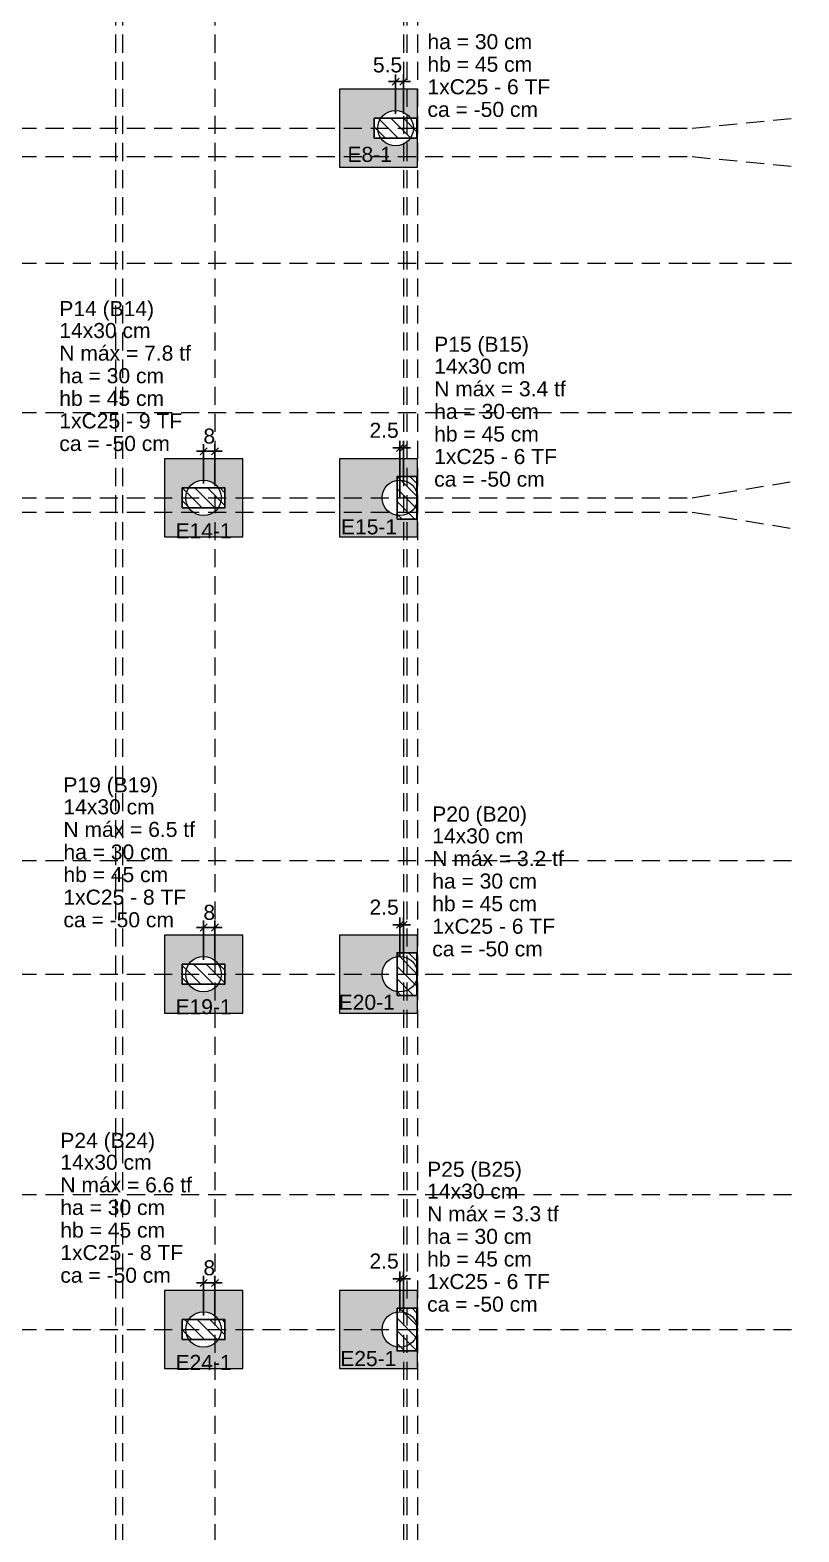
# Model space of a CAD drawing. Header units: millimetres. Extents: x -34 to 951, y -76 to 463.
# Drawn here: x -1.52 to 9.29, y 2.28 to 23.4 of the extents above; entities that cross this region are included whole.
import ezdxf

# ---------------------------------------------------------------- set-up
doc = ezdxf.new("R2010")
doc.units = ezdxf.units.MM
doc.header["$MEASUREMENT"] = 0
doc.linetypes.add('DASHED', pattern=[1.905, 1.27, -0.635])
doc.linetypes.add('NULL', pattern=[0])
for name, color, linetype, lineweight in [('LC-Cotas', 7, 'Continuous', 5), ('LC-Eixos', 7, 'DASHED', 5), ('LC-Estacas dos blocos', 252, 'Continuous', 5), ('LC-Hachuras dos blocos', 43, 'Continuous', 5), ('LC-Hachuras dos pilares', 9, 'Continuous', 5), ('LC-Seção das fundações', 7, 'Continuous', 5), ('LC-Seção dos pilares', 4, 'Continuous', 30), ('LC-Textos', 7, 'Continuous', 20)]:
    doc.layers.add(name, color=color, linetype=linetype, lineweight=lineweight)
doc.styles.add('Arial', font='arial.ttf')
doc.dimstyles.new('UM_50.000000', dxfattribs={"dimtxt": 0.18, "dimasz": 0.1, "dimexe": 0.1, "dimexo": 0.2, "dimgap": 0, "dimtad": 1, "dimtih": 1, "dimtoh": 1, "dimdec": 1, "dimlfac": 50, "dimzin": 0, "dimdsep": 46, "dimtxsty": 'Standard', "dimcen": 0.09, "dimdle": 0.1, "dimadec": 1, "dimazin": 2, "dimtfac": 1, "dimtdec": 4, "dimtofl": 0, "dimtmove": 0, "dimatfit": 3, "dimfxl": 1, "dimtolj": 1, "dimarcsym": 0})
pattern_1 = [(135, (-26.0734, -53.92581), (-0.08838835, -0.08838835), [])]

# ---------------------------------------------------------------- blocks, each defined once
blk = doc.blocks.new('_Oblique')
at = {"color": 0, "linetype": 'ByBlock', "lineweight": -2}
blk.add_line((-0.5, -0.5), (0.5, 0.5), dxfattribs=at)
blk = doc.blocks.new('*D38')
at = {"layer": 'Defpoints', "color": 0, "transparency": 16777216}
for p in [(1.077, 17.48), (0.917, 16.824), (1.077, 16.824)]:
    blk.add_point(p, dxfattribs=at)
at = {"layer": 'LC-Cotas', "color": 0, "lineweight": -2, "transparency": 16777216}
for p, q in [((0.917, 17.024), (0.917, 17.58)), ((1.077, 17.024), (1.077, 17.58)), ((0.817, 17.48), (1.177, 17.48))]:
    blk.add_line(p, q, dxfattribs=at)
at = {"layer": 'LC-Cotas', "color": 0, "lineweight": -2, "transparency": 16777216, "xscale": 0.1, "yscale": 0.1, "zscale": 0.1, "rotation": 180}
blk.add_blockref('_Oblique', (0.917, 17.48), dxfattribs=at)
at = {"layer": 'LC-Cotas', "color": 0, "lineweight": -2, "transparency": 16777216, "xscale": 0.1, "yscale": 0.1, "zscale": 0.1}
blk.add_blockref('_Oblique', (1.077, 17.48), dxfattribs=at)
at = {"layer": 'LC-Cotas', "color": 7, "transparency": 16777216, "insert": (0.997, 17.692), "char_height": 0.2118, "attachment_point": 5, "rotation": 0.0057, "style": 'Arial'}
blk.add_mtext('\\A1;8', dxfattribs=at)
blk = doc.blocks.new('*D40')
at = {"layer": 'Defpoints', "color": 0, "transparency": 16777216}
for p in [(1.077, 10.78), (0.917, 10.124), (1.077, 10.124)]:
    blk.add_point(p, dxfattribs=at)
at = {"layer": 'LC-Cotas', "color": 0, "lineweight": -2, "transparency": 16777216}
for p, q in [((0.817, 10.78), (1.177, 10.78)), ((0.917, 10.324), (0.917, 10.88)), ((1.077, 10.324), (1.077, 10.88))]:
    blk.add_line(p, q, dxfattribs=at)
at = {"layer": 'LC-Cotas', "color": 0, "lineweight": -2, "transparency": 16777216, "xscale": 0.1, "yscale": 0.1, "zscale": 0.1, "rotation": 180}
blk.add_blockref('_Oblique', (0.917, 10.78), dxfattribs=at)
at = {"layer": 'LC-Cotas', "color": 0, "lineweight": -2, "transparency": 16777216, "xscale": 0.1, "yscale": 0.1, "zscale": 0.1}
blk.add_blockref('_Oblique', (1.077, 10.78), dxfattribs=at)
at = {"layer": 'LC-Cotas', "color": 7, "transparency": 16777216, "insert": (0.997, 10.992), "char_height": 0.2118, "attachment_point": 5, "rotation": 0.0057, "style": 'Arial'}
blk.add_mtext('\\A1;8', dxfattribs=at)
blk = doc.blocks.new('*D42')
at = {"layer": 'Defpoints', "color": 0, "transparency": 16777216}
for p in [(1.077, 5.78), (0.917, 5.124), (1.077, 5.124)]:
    blk.add_point(p, dxfattribs=at)
at = {"layer": 'LC-Cotas', "color": 0, "lineweight": -2, "transparency": 16777216}
for p, q in [((0.817, 5.78), (1.177, 5.78)), ((0.917, 5.324), (0.917, 5.88)), ((1.077, 5.324), (1.077, 5.88))]:
    blk.add_line(p, q, dxfattribs=at)
at = {"layer": 'LC-Cotas', "color": 0, "lineweight": -2, "transparency": 16777216, "xscale": 0.1, "yscale": 0.1, "zscale": 0.1, "rotation": 180}
blk.add_blockref('_Oblique', (0.917, 5.78), dxfattribs=at)
at = {"layer": 'LC-Cotas', "color": 0, "lineweight": -2, "transparency": 16777216, "xscale": 0.1, "yscale": 0.1, "zscale": 0.1}
blk.add_blockref('_Oblique', (1.077, 5.78), dxfattribs=at)
at = {"layer": 'LC-Cotas', "color": 7, "transparency": 16777216, "insert": (0.997, 5.992), "char_height": 0.2118, "attachment_point": 5, "rotation": 0.0057, "style": 'Arial'}
blk.add_mtext('\\A1;8', dxfattribs=at)
blk = doc.blocks.new('*D63')
at = {"layer": 'Defpoints', "color": 0, "transparency": 16777216}
for p in [(3.727, 22.68), (3.617, 22.024), (3.727, 22.024)]:
    blk.add_point(p, dxfattribs=at)
at = {"layer": 'LC-Cotas', "color": 0, "lineweight": -2, "transparency": 16777216}
for p, q in [((3.517, 22.68), (3.827, 22.68)), ((3.617, 22.224), (3.617, 22.78)), ((3.727, 22.224), (3.727, 22.78))]:
    blk.add_line(p, q, dxfattribs=at)
at = {"layer": 'LC-Cotas', "color": 0, "lineweight": -2, "transparency": 16777216, "xscale": 0.1, "yscale": 0.1, "zscale": 0.1, "rotation": 180}
blk.add_blockref('_Oblique', (3.617, 22.68), dxfattribs=at)
at = {"layer": 'LC-Cotas', "color": 0, "lineweight": -2, "transparency": 16777216, "xscale": 0.1, "yscale": 0.1, "zscale": 0.1}
blk.add_blockref('_Oblique', (3.727, 22.68), dxfattribs=at)
at = {"layer": 'LC-Cotas', "color": 7, "transparency": 16777216, "insert": (3.503, 22.913), "char_height": 0.2118, "attachment_point": 5, "rotation": 0.0057, "style": 'Arial'}
blk.add_mtext('\\A1;5.5', dxfattribs=at)
blk = doc.blocks.new('*D179')
at = {"layer": 'Defpoints', "color": 0, "transparency": 16777216}
for p in [(3.727, 17.528), (3.677, 16.872), (3.727, 16.872)]:
    blk.add_point(p, dxfattribs=at)
at = {"layer": 'LC-Cotas', "color": 0, "lineweight": -2, "transparency": 16777216}
for p, q in [((3.677, 17.072), (3.677, 17.628)), ((3.727, 17.072), (3.727, 17.628)), ((3.577, 17.528), (3.827, 17.528))]:
    blk.add_line(p, q, dxfattribs=at)
at = {"layer": 'LC-Cotas', "color": 0, "lineweight": -2, "transparency": 16777216, "xscale": 0.1, "yscale": 0.1, "zscale": 0.1, "rotation": 180}
blk.add_blockref('_Oblique', (3.677, 17.528), dxfattribs=at)
at = {"layer": 'LC-Cotas', "color": 0, "lineweight": -2, "transparency": 16777216, "xscale": 0.1, "yscale": 0.1, "zscale": 0.1}
blk.add_blockref('_Oblique', (3.727, 17.528), dxfattribs=at)
at = {"layer": 'LC-Cotas', "color": 7, "transparency": 16777216, "insert": (3.455, 17.773), "char_height": 0.2118, "attachment_point": 5, "rotation": 0.0057, "style": 'Arial'}
blk.add_mtext('\\A1;2.5', dxfattribs=at)
blk = doc.blocks.new('*D180')
at = {"layer": 'Defpoints', "color": 0, "transparency": 16777216}
for p in [(3.727, 10.819), (3.677, 10.163), (3.727, 10.163)]:
    blk.add_point(p, dxfattribs=at)
at = {"layer": 'LC-Cotas', "color": 0, "lineweight": -2, "transparency": 16777216}
for p, q in [((3.577, 10.819), (3.827, 10.819)), ((3.677, 10.363), (3.677, 10.919)), ((3.727, 10.363), (3.727, 10.919))]:
    blk.add_line(p, q, dxfattribs=at)
at = {"layer": 'LC-Cotas', "color": 0, "lineweight": -2, "transparency": 16777216, "xscale": 0.1, "yscale": 0.1, "zscale": 0.1, "rotation": 180}
blk.add_blockref('_Oblique', (3.677, 10.819), dxfattribs=at)
at = {"layer": 'LC-Cotas', "color": 0, "lineweight": -2, "transparency": 16777216, "xscale": 0.1, "yscale": 0.1, "zscale": 0.1}
blk.add_blockref('_Oblique', (3.727, 10.819), dxfattribs=at)
at = {"layer": 'LC-Cotas', "color": 7, "transparency": 16777216, "insert": (3.455, 11.065), "char_height": 0.2118, "attachment_point": 5, "rotation": 0.0057, "style": 'Arial'}
blk.add_mtext('\\A1;2.5', dxfattribs=at)
blk = doc.blocks.new('*D181')
at = {"layer": 'Defpoints', "color": 0, "transparency": 16777216}
for p in [(3.727, 5.84), (3.677, 5.184), (3.727, 5.184)]:
    blk.add_point(p, dxfattribs=at)
at = {"layer": 'LC-Cotas', "color": 0, "lineweight": -2, "transparency": 16777216}
for p, q in [((3.677, 5.384), (3.677, 5.94)), ((3.727, 5.384), (3.727, 5.94)), ((3.577, 5.84), (3.827, 5.84))]:
    blk.add_line(p, q, dxfattribs=at)
at = {"layer": 'LC-Cotas', "color": 0, "lineweight": -2, "transparency": 16777216, "xscale": 0.1, "yscale": 0.1, "zscale": 0.1, "rotation": 180}
blk.add_blockref('_Oblique', (3.677, 5.84), dxfattribs=at)
at = {"layer": 'LC-Cotas', "color": 0, "lineweight": -2, "transparency": 16777216, "xscale": 0.1, "yscale": 0.1, "zscale": 0.1}
blk.add_blockref('_Oblique', (3.727, 5.84), dxfattribs=at)
at = {"layer": 'LC-Cotas', "color": 7, "transparency": 16777216, "insert": (3.455, 6.086), "char_height": 0.2118, "attachment_point": 5, "rotation": 0.0057, "style": 'Arial'}
blk.add_mtext('\\A1;2.5', dxfattribs=at)

msp = doc.modelspace()

# ---------------------------------------------------------------- hatches: boundary and pattern name
h = msp.add_hatch(color=43)
h.dxf.hatch_style = 1
h.paths.add_polyline_path([(3.7266, 22.2487), (3.7266, 22.5742), (2.8266, 22.5742), (2.8266, 22.0242), (3.3166, 22.0242), (3.3166, 22.1642), (3.4095, 22.1642, -0.3741238)])
h.paths.add_polyline_path([(3.9266, 22.5742), (3.7766, 22.5742), (3.7766, 22.2163, -0.070595), (3.8237, 22.1642), (3.9166, 22.1642), (3.9166, 22.0242), (3.9266, 22.0242)])
h.paths.add_polyline_path([(3.7766, 22.5742), (3.7266, 22.5742), (3.7266, 22.2487, -0.059796), (3.7766, 22.2163)])
h.paths.add_polyline_path([(3.4095, 21.8842), (3.3166, 21.8842), (3.3166, 22.0242), (2.8266, 22.0242), (2.8266, 21.6242), (3.7266, 21.6242), (3.7266, 21.7997, -0.3741238)])
h.paths.add_polyline_path([(3.7266, 21.6242), (2.8266, 21.6242), (2.8266, 21.4742), (3.7266, 21.4742)])
h.paths.add_polyline_path([(3.9266, 22.0242), (3.9166, 22.0242), (3.9166, 21.8842), (3.8237, 21.8842, -0.070595), (3.7766, 21.8321), (3.7766, 21.6242), (3.9266, 21.6242)])
h.paths.add_polyline_path([(3.7766, 21.8321, -0.059796), (3.7266, 21.7997), (3.7266, 21.6242), (3.7766, 21.6242)])
h.paths.add_polyline_path([(3.9266, 21.6242), (3.7766, 21.6242), (3.7766, 21.4742), (3.9266, 21.4742)])
h.paths.add_polyline_path([(3.7766, 21.6242), (3.7266, 21.6242), (3.7266, 21.4742), (3.7766, 21.4742)])
h = msp.add_hatch(color=43)
h.dxf.hatch_style = 1
h.paths.add_polyline_path([(3.7266, 17.3742), (2.8266, 17.3742), (2.8266, 16.8242), (3.4266, 16.8242, -0.3678942), (3.6366, 17.071), (3.6366, 17.1242), (3.7266, 17.1242)])
h.paths.add_polyline_path([(3.9266, 17.3742), (3.7766, 17.3742), (3.7766, 17.1242), (3.9166, 17.1242), (3.9166, 16.8942, -0.0710678), (3.9266, 16.8242)])
h.paths.add_polyline_path([(3.7766, 17.3742), (3.7266, 17.3742), (3.7266, 17.1242), (3.7766, 17.1242)])
h.paths.add_polyline_path([(3.4266, 16.8242), (2.8266, 16.8242), (2.8266, 16.6242), (3.5266, 16.6242, -0.236068)])
h.paths.add_polyline_path([(3.7266, 16.5242), (3.6366, 16.5242), (3.6366, 16.5774, -0.1212922), (3.5266, 16.6242), (2.8266, 16.6242), (2.8266, 16.2742), (3.7266, 16.2742)])
h.paths.add_polyline_path([(3.7766, 16.5242), (3.7266, 16.5242), (3.7266, 16.2742), (3.7766, 16.2742)])
h.paths.add_polyline_path([(3.9266, 16.6242), (3.9166, 16.6242), (3.9166, 16.5242), (3.7766, 16.5242), (3.7766, 16.2742), (3.9266, 16.2742)])
h = msp.add_hatch(color=43)
h.dxf.hatch_style = 1
h.paths.add_polyline_path([(3.7266, 9.8242), (3.6366, 9.8242), (3.6366, 9.8774, -0.3678942), (3.4266, 10.1242), (2.8266, 10.1242), (2.8266, 9.5742), (3.7266, 9.5742)])
h.paths.add_polyline_path([(3.6366, 10.4242), (3.7266, 10.4242), (3.7266, 10.6742), (2.8266, 10.6742), (2.8266, 10.1242), (3.4266, 10.1242, -0.3678942), (3.6366, 10.371)])
h.paths.add_polyline_path([(3.9266, 10.1242, -0.0710678), (3.9166, 10.0542), (3.9166, 9.8242), (3.7766, 9.8242), (3.7766, 9.5742), (3.9266, 9.5742)])
h.paths.add_polyline_path([(3.7766, 9.8242), (3.7266, 9.8242), (3.7266, 9.5742), (3.7766, 9.5742)])
h.paths.add_polyline_path([(3.9266, 10.6742), (3.7766, 10.6742), (3.7766, 10.4242), (3.9166, 10.4242), (3.9166, 10.1942, -0.0710678), (3.9266, 10.1242)])
h.paths.add_polyline_path([(3.7766, 10.6742), (3.7266, 10.6742), (3.7266, 10.4242), (3.7766, 10.4242)])
h = msp.add_hatch(color=43)
h.dxf.hatch_style = 1
h.paths.add_polyline_path([(3.7266, 4.8242), (3.6366, 4.8242), (3.6366, 4.8774, -0.3678942), (3.4266, 5.1242), (2.8266, 5.1242), (2.8266, 4.5742), (3.7266, 4.5742)])
h.paths.add_polyline_path([(3.6366, 5.4242), (3.7266, 5.4242), (3.7266, 5.6742), (2.8266, 5.6742), (2.8266, 5.1242), (3.4266, 5.1242, -0.3678942), (3.6366, 5.371)])
h.paths.add_polyline_path([(3.9266, 5.6742), (3.7766, 5.6742), (3.7766, 5.4242), (3.9166, 5.4242), (3.9166, 5.1942, -0.0710678), (3.9266, 5.1242)])
h.paths.add_polyline_path([(3.7766, 5.6742), (3.7266, 5.6742), (3.7266, 5.4242), (3.7766, 5.4242)])
h.paths.add_polyline_path([(3.7766, 4.8242), (3.7266, 4.8242), (3.7266, 4.5742), (3.7766, 4.5742)])
h.paths.add_polyline_path([(3.9266, 5.1242, -0.0710678), (3.9166, 5.0542), (3.9166, 4.8242), (3.7766, 4.8242), (3.7766, 4.5742), (3.9266, 4.5742)])
at = {"layer": 'LC-Hachuras dos blocos', "linetype": 'Continuous', "ltscale": 0.2}
h = msp.add_hatch(color=43, dxfattribs=at)
h.paths.add_polyline_path([(0.3666, 17.3742), (0.3666, 16.2742), (1.4666, 16.2742), (1.4666, 17.3742), (0.3666, 17.3742)])
h.paths.add_polyline_path([(0.9813, 16.5827), (1.0416, 16.6077), (1.0934, 16.6474), (1.1216, 16.6842), (1.2166, 16.6842), (1.2166, 16.9642), (1.1216, 16.9642), (1.0934, 17.001), (1.0416, 17.0407), (0.9813, 17.0657), (0.9166, 17.0742), (0.8519, 17.0657), (0.7916, 17.0407), (0.7398, 17.001), (0.7116, 16.9642), (0.6166, 16.9642), (0.6166, 16.6842), (0.7116, 16.6842), (0.7398, 16.6474), (0.7916, 16.6077), (0.8519, 16.5827), (0.9166, 16.5742), (0.9813, 16.5827)], flags=0)
h = msp.add_hatch(color=43, dxfattribs=at)
h.paths.add_polyline_path([(1.4666, 10.6742), (0.3666, 10.6742), (0.3666, 9.5742), (1.4666, 9.5742), (1.4666, 10.6742)])
h.paths.add_polyline_path([(0.9813, 9.8827), (1.0416, 9.9077), (1.0934, 9.9474), (1.1216, 9.9842), (1.2166, 9.9842), (1.2166, 10.2642), (1.1216, 10.2642), (1.0934, 10.301), (1.0416, 10.3407), (0.9813, 10.3657), (0.9166, 10.3742), (0.8519, 10.3657), (0.7916, 10.3407), (0.7398, 10.301), (0.7116, 10.2642), (0.6166, 10.2642), (0.6166, 9.9842), (0.7116, 9.9842), (0.7398, 9.9474), (0.7916, 9.9077), (0.8519, 9.8827), (0.9166, 9.8742), (0.9813, 9.8827)], flags=0)
h = msp.add_hatch(color=43, dxfattribs=at)
h.paths.add_polyline_path([(1.4666, 5.6742), (0.3666, 5.6742), (0.3666, 4.5742), (1.4666, 4.5742), (1.4666, 5.6742)])
h.paths.add_polyline_path([(0.9813, 4.8827), (1.0416, 4.9077), (1.0934, 4.9474), (1.1216, 4.9842), (1.2166, 4.9842), (1.2166, 5.2642), (1.1216, 5.2642), (1.0934, 5.301), (1.0416, 5.3407), (0.9813, 5.3657), (0.9166, 5.3742), (0.8519, 5.3657), (0.7916, 5.3407), (0.7398, 5.301), (0.7116, 5.2642), (0.6166, 5.2642), (0.6166, 4.9842), (0.7116, 4.9842), (0.7398, 4.9474), (0.7916, 4.9077), (0.8519, 4.8827), (0.9166, 4.8742), (0.9813, 4.8827)], flags=0)
at = {"layer": 'LC-Hachuras dos pilares', "linetype": 'Continuous', "ltscale": 0.2}
h = msp.add_hatch(dxfattribs=at)
h.set_pattern_fill('ANSI31', color=9, angle=90, style=0)
h.set_pattern_definition(pattern_1)
h.paths.add_polyline_path([(3.3166, 22.1642), (3.3166, 21.8842), (3.9166, 21.8842), (3.9166, 22.1642), (3.3166, 22.1642)])
h = msp.add_hatch(dxfattribs=at)
h.set_pattern_fill('ANSI31', color=9, angle=90, style=0)
h.set_pattern_definition(pattern_1)
h.paths.add_polyline_path([(3.6366, 16.5242), (3.9166, 16.5242), (3.9166, 17.1242), (3.6366, 17.1242), (3.6366, 16.5242)])
h = msp.add_hatch(dxfattribs=at)
h.set_pattern_fill('ANSI31', color=9, angle=90, style=0)
h.set_pattern_definition(pattern_1)
h.paths.add_polyline_path([(0.6166, 16.9642), (0.6166, 16.6842), (1.2166, 16.6842), (1.2166, 16.9642), (0.6166, 16.9642)])
h = msp.add_hatch(dxfattribs=at)
h.set_pattern_fill('ANSI31', color=9, angle=90, style=0)
h.set_pattern_definition(pattern_1)
h.paths.add_polyline_path([(3.6366, 9.8242), (3.9166, 9.8242), (3.9166, 10.4242), (3.6366, 10.4242), (3.6366, 9.8242)])
h = msp.add_hatch(dxfattribs=at)
h.set_pattern_fill('ANSI31', color=9, angle=90, style=0)
h.set_pattern_definition(pattern_1)
h.paths.add_polyline_path([(0.6166, 10.2642), (0.6166, 9.9842), (1.2166, 9.9842), (1.2166, 10.2642), (0.6166, 10.2642)])
h = msp.add_hatch(dxfattribs=at)
h.set_pattern_fill('ANSI31', color=9, angle=90, style=0)
h.set_pattern_definition(pattern_1)
h.paths.add_polyline_path([(3.9166, 5.4242), (3.6366, 5.4242), (3.6366, 4.8242), (3.9166, 4.8242), (3.9166, 5.4242)])
h = msp.add_hatch(dxfattribs=at)
h.set_pattern_fill('ANSI31', color=9, angle=90, style=0)
h.set_pattern_definition(pattern_1)
h.paths.add_polyline_path([(0.6166, 5.2642), (0.6166, 4.9842), (1.2166, 4.9842), (1.2166, 5.2642), (0.6166, 5.2642)])

# ---------------------------------------------------------------- linework, layer by layer
msp.add_line((3.6766, 16.8242), (3.6766, 17.2493))
at = {"layer": 'LC-Eixos', "ltscale": 0.2}
for p, q in [((-0.3234, 30.1981), (-0.3234, -63.4258)), ((-0.2234, 30.1981), (-0.2234, -63.4258)), ((1.0766, 30.1981), (1.0766, -63.4258)), ((3.7266, 30.1981), (3.7266, -63.4258)), ((3.7766, 30.1981), (3.7766, -63.4258)), ((3.9266, 30.1981), (3.9266, -63.4258)), ((-27.9734, 22.0242), (7.7872, 22.0242)), ((7.7872, 22.0242), (9.2872, 22.1701)), ((-27.9734, 21.6242), (7.7872, 21.6242)), ((7.7872, 21.6242), (9.2872, 21.4782)), ((-27.9734, 20.1242), (7.7872, 20.1242)), ((7.7872, 20.1242), (9.2872, 20.1242)), ((-27.9734, 18.0242), (7.7872, 18.0242)), ((7.7872, 18.0242), (9.2872, 18.0242)), ((7.7872, 16.8242), (9.2872, 17.0701)), ((-27.9734, 16.8242), (7.7872, 16.8242)), ((-27.9734, 16.6242), (7.7872, 16.6242)), ((7.7872, 16.6242), (9.2872, 16.3782)), ((-27.9734, 11.7242), (7.7872, 11.7242)), ((7.7872, 11.7242), (9.2872, 11.7242)), ((-27.9734, 10.1242), (7.7872, 10.1242)), ((7.7872, 10.1242), (9.2872, 10.1242)), ((-27.9734, 7.0242), (7.7872, 7.0242)), ((7.7872, 7.0242), (9.2872, 7.0242)), ((-27.9734, 5.1242), (7.7872, 5.1242)), ((7.7872, 5.1242), (9.2872, 5.1242))]:
    msp.add_line(p, q, dxfattribs=at)
at = {"layer": 'LC-Estacas dos blocos'}
for centre in [(3.6166, 22.0242), (0.9166, 16.8242), (3.6766, 16.8242), (0.9166, 10.1242), (3.6766, 10.1242), (0.9166, 5.1242), (3.6766, 5.1242)]:
    msp.add_circle(centre, 0.25, dxfattribs=at)
at = {"layer": 'LC-Seção das fundações'}
for points in [[(3.9266, 22.5742), (2.8266, 22.5742), (2.8266, 21.4742), (3.9266, 21.4742), (3.9266, 22.5742)], [(0.3666, 17.3742), (0.3666, 16.2742), (1.4666, 16.2742), (1.4666, 17.3742), (0.3666, 17.3742)], [(2.8266, 17.3742), (2.8266, 16.2742), (3.9266, 16.2742), (3.9266, 17.3742), (2.8266, 17.3742)], [(1.4666, 10.6742), (0.3666, 10.6742), (0.3666, 9.5742), (1.4666, 9.5742), (1.4666, 10.6742)], [(2.8266, 10.6742), (2.8266, 9.5742), (3.9266, 9.5742), (3.9266, 10.6742), (2.8266, 10.6742)], [(1.4666, 5.6742), (0.3666, 5.6742), (0.3666, 4.5742), (1.4666, 4.5742), (1.4666, 5.6742)], [(3.9266, 4.5742), (3.9266, 5.6742), (2.8266, 5.6742), (2.8266, 4.5742), (3.9266, 4.5742)]]:
    msp.add_lwpolyline(points, close=True, dxfattribs=at)
at = {"layer": 'LC-Seção dos pilares'}
for points in [[(3.3166, 22.1642), (3.3166, 21.8842), (3.9166, 21.8842), (3.9166, 22.1642), (3.3166, 22.1642)], [(3.6366, 16.5242), (3.9166, 16.5242), (3.9166, 17.1242), (3.6366, 17.1242), (3.6366, 16.5242)], [(0.6166, 16.9642), (0.6166, 16.6842), (1.2166, 16.6842), (1.2166, 16.9642), (0.6166, 16.9642)], [(3.6366, 9.8242), (3.9166, 9.8242), (3.9166, 10.4242), (3.6366, 10.4242), (3.6366, 9.8242)], [(0.6166, 10.2642), (0.6166, 9.9842), (1.2166, 9.9842), (1.2166, 10.2642), (0.6166, 10.2642)], [(3.9166, 5.4242), (3.6366, 5.4242), (3.6366, 4.8242), (3.9166, 4.8242), (3.9166, 5.4242)], [(0.6166, 5.2642), (0.6166, 4.9842), (1.2166, 4.9842), (1.2166, 5.2642), (0.6166, 5.2642)]]:
    msp.add_lwpolyline(points, close=True, dxfattribs=at)

# ---------------------------------------------------------------- texts
at = {"layer": 'LC-Textos', "color": 5, "linetype": 'NULL', "ltscale": 0.2, "char_height": 0.2118, "attachment_point": 7, "line_spacing_factor": 0.798, "style": 'Arial'}
for s, insert, width in [('ha = 30 cm', (4.0647, 23.1328), 2.943568), ('hb = 45 cm', (4.0647, 22.8148), 2.943568), ('1xC25 - 6 TF', (4.0647, 22.4978), 3.452727), ('ca = -50 cm', (4.0647, 22.1798), 3.107584), ('P15 (B15)', (4.1589, 18.8147), 2.663966), ('14x30 cm', (4.1589, 18.5676), 2.565492), ('N máx = 3.4 tf', (4.1589, 18.2496), 3.699397), ('ha = 30 cm', (4.1589, 17.9316), 2.943568), ('hb = 45 cm', (4.1589, 17.6136), 2.943568), ('1xC25 - 6 TF', (4.1589, 17.2966), 3.452727), ('ca = -50 cm', (4.1589, 16.9786), 3.107584), ('P20 (B20)', (4.1316, 12.2072), 2.663966), ('14x30 cm', (4.1316, 11.9601), 2.565492), ('N máx = 3.2 tf', (4.1316, 11.6421), 3.699397), ('ha = 30 cm', (4.1316, 11.3241), 2.943568), ('hb = 45 cm', (4.1316, 11.0061), 2.943568), ('1xC25 - 6 TF', (4.1316, 10.6891), 3.452727), ('ca = -50 cm', (4.1316, 10.3711), 3.107584), ('P25 (B25)', (4.0601, 7.209), 2.663966), ('14x30 cm', (4.0601, 6.9619), 2.565492), ('N máx = 3.3 tf', (4.0601, 6.6439), 3.699397), ('ha = 30 cm', (4.0601, 6.3259), 2.943568), ('hb = 45 cm', (4.0601, 6.0079), 2.943568), ('1xC25 - 6 TF', (4.0601, 5.6909), 3.452727), ('ca = -50 cm', (4.0601, 5.3729), 3.107584)]:
    msp.add_mtext(s, dxfattribs=dict(at, insert=insert, width=width))
at = {"layer": 'LC-Textos', "linetype": 'NULL', "ltscale": 0.2, "char_height": 0.2118, "line_spacing_factor": 0.798, "style": 'Arial'}
for s, insert, width, attachment_point in [('E8-1', (3.2521, 21.5472), 1.249814, 8), ('E15-1', (3.2434, 16.3077), 1.578814, 8), ('E14-1', (0.9166, 16.2561), 1.578814, 8), ('P19 (B19)', (-1.0536, 12.6162), 2.663966, 7), ('14x30 cm', (-1.0536, 12.3691), 2.565492, 7), ('N máx = 6.5 tf', (-1.0536, 12.0511), 3.699397, 7), ('ha = 30 cm', (-1.0536, 11.7331), 2.943568, 7), ('hb = 45 cm', (-1.0536, 11.4151), 2.943568, 7), ('1xC25 - 8 TF', (-1.0536, 11.0981), 3.452727, 7), ('ca = -50 cm', (-1.0536, 10.7801), 3.107584, 7), ('E19-1', (0.9166, 9.5561), 1.578814, 8), ('E20-1', (3.211, 9.6197), 1.578814, 8), ('P24 (B24)', (-1.0967, 7.6162), 2.663966, 7), ('14x30 cm', (-1.0967, 7.3691), 2.565492, 7), ('N máx = 6.6 tf', (-1.0967, 7.0511), 3.699397, 7), ('ha = 30 cm', (-1.0967, 6.7331), 2.943568, 7), ('hb = 45 cm', (-1.0967, 6.4151), 2.943568, 7), ('1xC25 - 8 TF', (-1.0967, 6.0981), 3.452727, 7), ('ca = -50 cm', (-1.0967, 5.7801), 3.107584, 7), ('E24-1', (0.9166, 4.5561), 1.578814, 8), ('E25-1', (3.2326, 4.6076), 1.578814, 8)]:
    msp.add_mtext(s, dxfattribs=dict(at, insert=insert, width=width, attachment_point=attachment_point))
at = {"layer": 'LC-Textos', "color": 1, "linetype": 'NULL', "ltscale": 0.2, "char_height": 0.2118, "attachment_point": 7, "line_spacing_factor": 0.798, "style": 'Arial'}
for s, insert, width in [('P14 (B14)', (-1.1112, 19.3162), 2.663966), ('14x30 cm', (-1.1112, 19.0691), 2.565492), ('N máx = 7.8 tf', (-1.1112, 18.7511), 3.699397), ('ha = 30 cm', (-1.1112, 18.4331), 2.943568), ('hb = 45 cm', (-1.1112, 18.1151), 2.943568), ('1xC25 - 9 TF', (-1.1112, 17.7981), 3.452727), ('ca = -50 cm', (-1.1112, 17.4801), 3.107584)]:
    msp.add_mtext(s, dxfattribs=dict(at, insert=insert, width=width))

# ---------------------------------------------------------------- dimensions: what is measured, and where the dimension line sits
at = {"layer": 'LC-Cotas'}
for base, p1, p2, override, picture, middle in [((3.7266, 22.6801), (3.6166, 22.0242), (3.7266, 22.0242), {"dimtxt": 0.2118, "dimtih": 0, "dimtoh": 0, "dimzin": 8, "dimtxsty": 'Arial', "dimblk": 'Oblique', "dimblk1": 'Oblique', "dimblk2": 'Oblique', "dimsah": 1, "dimclrt": 7, "dimazin": 3, "dimtmove": 2, "dimldrblk": 'Oblique'}, '*D63', (3.5031, 22.9125)), ((1.0766, 17.4801), (0.9166, 16.8242), (1.0766, 16.8242), {"dimtxt": 0.2118, "dimasz": 0.1, "dimexe": 0.1, "dimexo": 0.2, "dimtad": 1, "dimtih": 0, "dimtoh": 0, "dimdec": 1, "dimlfac": 50, "dimzin": 8, "dimtxsty": 'Arial', "dimblk": 'Oblique', "dimblk1": 'Oblique', "dimblk2": 'Oblique', "dimsah": 1, "dimdle": 0.1, "dimse1": 0, "dimse2": 0, "dimclrt": 7, "dimadec": 1, "dimazin": 3, "dimtmove": 2, "dimldrblk": 'Oblique'}, '*D38', (0.9966, 17.6919)), ((3.7266, 17.5276), (3.6766, 16.8717), (3.7266, 16.8717), {"dimtxt": 0.2118, "dimtih": 0, "dimtoh": 0, "dimzin": 8, "dimtxsty": 'Arial', "dimblk": 'Oblique', "dimblk1": 'Oblique', "dimblk2": 'Oblique', "dimsah": 1, "dimclrt": 7, "dimazin": 3, "dimtmove": 2, "dimldrblk": 'Oblique'}, '*D179', (3.4548, 17.773)), ((3.7266, 10.8193), (3.6766, 10.1634), (3.7266, 10.1634), {"dimtxt": 0.2118, "dimtih": 0, "dimtoh": 0, "dimzin": 8, "dimtxsty": 'Arial', "dimblk": 'Oblique', "dimblk1": 'Oblique', "dimblk2": 'Oblique', "dimsah": 1, "dimclrt": 7, "dimazin": 3, "dimtmove": 2, "dimldrblk": 'Oblique'}, '*D180', (3.4548, 11.0647)), ((1.0766, 10.7801), (0.9166, 10.1242), (1.0766, 10.1242), {"dimtxt": 0.2118, "dimasz": 0.1, "dimexe": 0.1, "dimexo": 0.2, "dimtad": 1, "dimtih": 0, "dimtoh": 0, "dimdec": 1, "dimlfac": 50, "dimzin": 8, "dimtxsty": 'Arial', "dimblk": 'Oblique', "dimblk1": 'Oblique', "dimblk2": 'Oblique', "dimsah": 1, "dimdle": 0.1, "dimse1": 0, "dimse2": 0, "dimclrt": 7, "dimadec": 1, "dimazin": 3, "dimtmove": 2, "dimldrblk": 'Oblique'}, '*D40', (0.9966, 10.9919)), ((1.0766, 5.7801), (0.9166, 5.1242), (1.0766, 5.1242), {"dimtxt": 0.2118, "dimasz": 0.1, "dimexe": 0.1, "dimexo": 0.2, "dimtad": 1, "dimtih": 0, "dimtoh": 0, "dimdec": 1, "dimlfac": 50, "dimzin": 8, "dimtxsty": 'Arial', "dimblk": 'Oblique', "dimblk1": 'Oblique', "dimblk2": 'Oblique', "dimsah": 1, "dimdle": 0.1, "dimse1": 0, "dimse2": 0, "dimclrt": 7, "dimadec": 1, "dimazin": 3, "dimtmove": 2, "dimldrblk": 'Oblique'}, '*D42', (0.9966, 5.9919)), ((3.7266, 5.8402), (3.6766, 5.1843), (3.7266, 5.1843), {"dimtxt": 0.2118, "dimtih": 0, "dimtoh": 0, "dimzin": 8, "dimtxsty": 'Arial', "dimblk": 'Oblique', "dimblk1": 'Oblique', "dimblk2": 'Oblique', "dimsah": 1, "dimclrt": 7, "dimazin": 3, "dimtmove": 2, "dimldrblk": 'Oblique'}, '*D181', (3.4548, 6.0856))]:
    dim = msp.add_linear_dim(base=base, p1=p1, p2=p2, dimstyle='UM_50.000000', override=override, dxfattribs=at)
    dim.commit()
    dim.dimension.update_dxf_attribs({"geometry": picture, "text_midpoint": middle, "dimtype": 160, "text_rotation": 0.00573})

doc.saveas('drawing.dxf')
